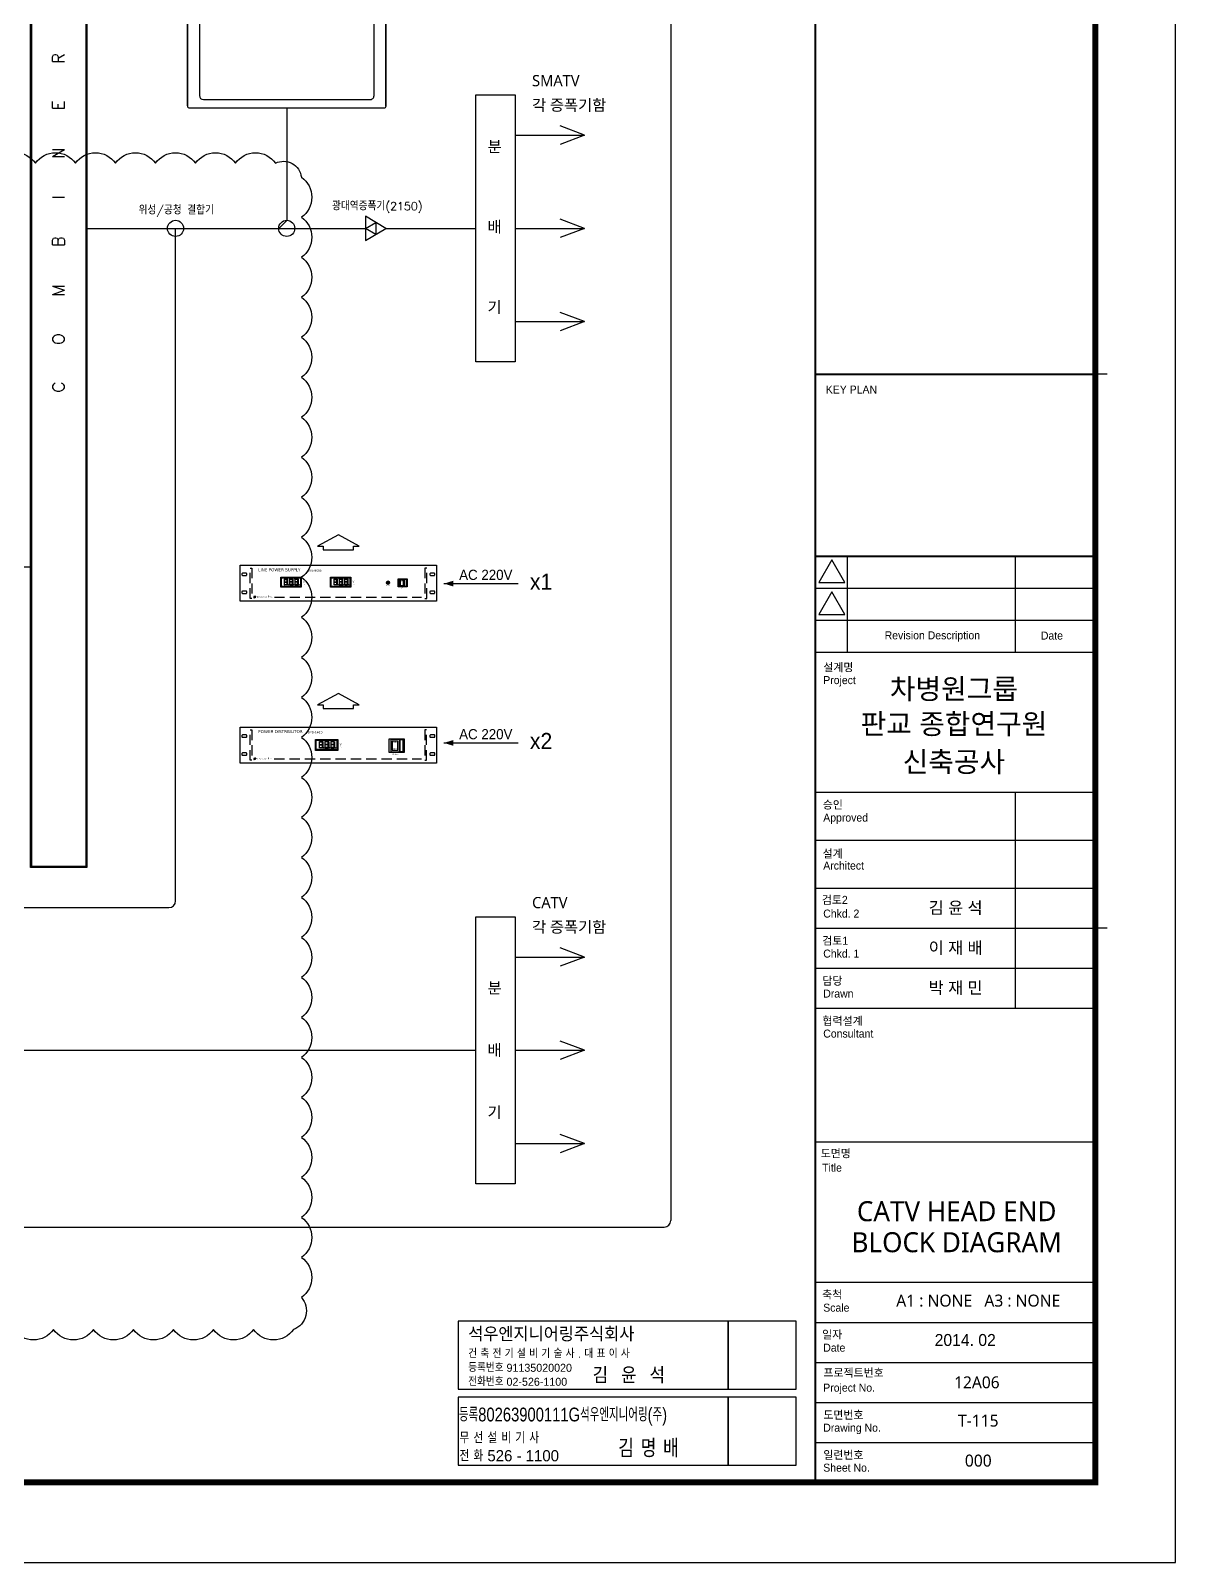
# Model space of a CAD drawing. Header units: millimetres. Extents: x -87 to 210163, y -109 to 148391.
# Drawn here: x 138639 to 210163, y -109 to 95610 of the extents above; entities that cross this region are included whole.
import ezdxf
from ezdxf.enums import TextEntityAlignment as Align

# ---------------------------------------------------------------- set-up
doc = ezdxf.new("R2010")
doc.units = ezdxf.units.MM
doc.header["$LTSCALE"] = 50
doc.header["$MEASUREMENT"] = 0
doc.linetypes.add('DASHED', pattern=[0.75, 0.5, -0.25])
doc.layers.get('0').update_dxf_attribs({"linetype": 'CONTINUOUS'})
for name, color, linetype in [('001dmp-FORM', 253, 'CONTINUOUS'), ('1', 7, 'CONTINUOUS'), ('ARCH', 9, 'CONTINUOUS'), ('E-TEXT-BOX', 7, 'CONTINUOUS'), ('form', 7, 'CONTINUOUS'), ('LINE2', 7, 'DASHED'), ('rev', 7, 'CONTINUOUS'), ('TEXT', 7, 'CONTINUOUS')]:
    doc.layers.add(name, color=color, linetype=linetype)
doc.styles.add('GHM1', font='GEM1', dxfattribs={"bigfont": 'GHM1'})
doc.styles.add('GHS', font='romans.shx', dxfattribs={"bigfont": 'ghs.shx'})
doc.styles.add('GND', font='verdana_0.ttf')
doc.styles.add('JD', font='')
doc.styles.add('sukwoo', font='malgun.ttf')
doc.styles.add('굴림', font='Gulim.ttf')
doc.styles.add('돋움', font='Dotum.ttf')
doc.styles.get('JD').set_extended_font_data('HYgtrE')

# ---------------------------------------------------------------- blocks, each defined once
blk = doc.blocks.new('POWER DISTRBIUTOR')
at = {"layer": 'TEXT', "lineweight": -3}
h = blk.add_hatch(color=254, dxfattribs=at)
edge = h.paths.add_edge_path()
edge.add_line((2131327.9, 1970947.2), (2131326.9, 1970947.2))
edge.add_line((2131326.9, 1970947.2), (2131326.9, 1970946.1))
edge.add_line((2131326.9, 1970946.1), (2131328, 1970946.1))
edge.add_ellipse((2131328, 1970945.8), major_axis=(0.195, 0.195), ratio=1, start_angle=225, end_angle=405, ccw=False)
edge.add_line((2131328, 1970945.5), (2131327.6, 1970945.5))
edge.add_line((2131327.6, 1970945.5), (2131327.6, 1970945.9))
edge.add_line((2131327.6, 1970945.9), (2131327.1, 1970945.9))
edge.add_line((2131327.1, 1970945.9), (2131327.1, 1970944.4))
edge.add_line((2131327.1, 1970944.4), (2131327.9, 1970944.4))
edge.add_ellipse((2131327.9, 1970945.8), major_axis=(1, 1), ratio=1, start_angle=225, end_angle=405)
h = blk.add_hatch(color=254, dxfattribs=at)
edge = h.paths.add_edge_path()
edge.add_ellipse((2131330, 1970947.6), major_axis=(-0.578, 0.578), ratio=1, start_angle=225, end_angle=405)
edge.add_arc((2131330, 1970947.6), 0.817, 180, 360)
h = blk.add_hatch(color=1, dxfattribs=at)
edge = h.paths.add_edge_path()
edge.add_ellipse((2131362.7, 1970948.4), major_axis=(1.19, 0), ratio=0.437659, start_angle=192.1224, end_angle=347.8776, ccw=False)
edge.add_line((2131361.5, 1970948.3), (2131362.7, 1970943.5))
edge.add_line((2131362.7, 1970943.5), (2131363.9, 1970948.3))
edge = h.paths.add_edge_path()
edge.add_ellipse((2131362.7, 1970948.8), major_axis=(1.19, 0), ratio=0.437659, start_angle=0, end_angle=360)
at = {"color": 1, "lineweight": -3}
for p, q in [((2131487.5, 1970980.6), (2131488, 1970981.1)), ((2131487.5, 1970980.6), (2131488, 1970980.1)), ((2131488, 1970980.1), (2131495.2, 1970980.1)), ((2131495.7, 1970980.6), (2131495.2, 1970981.1)), ((2131495.7, 1970980.6), (2131495.2, 1970980.1)), ((2131501.6, 1970980.6), (2131502, 1970981.1)), ((2131501.6, 1970980.6), (2131502, 1970980.1)), ((2131509.3, 1970980.1), (2131502, 1970980.1)), ((2131509.7, 1970980.6), (2131509.3, 1970981.1)), ((2131509.7, 1970980.6), (2131509.3, 1970980.1)), ((2131515.7, 1970980.6), (2131516.2, 1970981.1)), ((2131515.7, 1970980.6), (2131516.2, 1970980.1)), ((2131523.4, 1970980.1), (2131516.2, 1970980.1)), ((2131523.9, 1970980.6), (2131523.4, 1970981.1)), ((2131523.9, 1970980.6), (2131523.4, 1970980.1))]:
    blk.add_line(p, q, dxfattribs=at)
at = {"lineweight": -3}
for points in [[(2131293.9, 1971023.6), (2131773.9, 1971023.6), (2131773.9, 1970935.6), (2131293.9, 1970935.6)], [(2131661.9, 1970963.4), (2131683.2, 1970963.4), (2131683.2, 1970993.4), (2131661.9, 1970993.4)], [(2131665.9, 1970967.5), (2131679.2, 1970967.5), (2131679.2, 1970989.4), (2131665.9, 1970989.4)]]:
    blk.add_lwpolyline(points, close=True, dxfattribs=at)
for points in [[(2131297.6, 1971002.3), (2131297.6, 1971001, 0.414214), (2131299.9, 1970998.7), (2131307.9, 1970998.7, 0.414214), (2131310.2, 1971001), (2131310.2, 1971002.3, 0.414214), (2131307.9, 1971004.6), (2131299.9, 1971004.6, 0.414214)], [(2131757.6, 1971002.3), (2131757.6, 1971001, 0.414214), (2131759.9, 1970998.7), (2131767.9, 1970998.7, 0.414214), (2131770.2, 1971001), (2131770.2, 1971002.3, 0.414214), (2131767.9, 1971004.6), (2131759.9, 1971004.6, 0.414214)], [(2131297.6, 1970958.3), (2131297.6, 1970957, 0.414214), (2131299.9, 1970954.7), (2131307.9, 1970954.7, 0.414214), (2131310.2, 1970957), (2131310.2, 1970958.3, 0.414214), (2131307.9, 1970960.6), (2131299.9, 1970960.6, 0.414214)], [(2131757.6, 1970958.3), (2131757.6, 1970957, 0.414214), (2131759.9, 1970954.7), (2131767.9, 1970954.7, 0.414214), (2131770.2, 1970957), (2131770.2, 1970958.3, 0.414214), (2131767.9, 1970960.6), (2131759.9, 1970960.6, 0.414214)]]:
    blk.add_lwpolyline(points, format="xyb", close=True, dxfattribs=at)
at = {"color": 0, "lineweight": -3}
for points in [[(2131478.2, 1970993.1), (2131532.7, 1970993.1), (2131532.7, 1970966.7), (2131478.2, 1970966.7)], [(2131479.8, 1970991.5), (2131530.4, 1970991.5), (2131530.4, 1970968.7), (2131479.8, 1970968.7)], [(2131658, 1970995), (2131694.9, 1970995), (2131694.9, 1970961.7), (2131658, 1970961.7)], [(2131684.8, 1970993.6), (2131691.3, 1970993.6), (2131691.3, 1970963.3), (2131684.8, 1970963.3)]]:
    blk.add_lwpolyline(points, close=True, dxfattribs=at)
at = {"color": 1, "lineweight": -3}
for points in [[(2131487.1, 1970981.1), (2131487.4, 1970980.8), (2131488, 1970981.4), (2131488, 1970987.5), (2131487.3, 1970988.2), (2131487.1, 1970988)], [(2131487.3, 1970972.9), (2131488, 1970973.6), (2131488, 1970979.8), (2131487.4, 1970980.4), (2131487.1, 1970980.1), (2131487.1, 1970973.2)], [(2131487.5, 1970988.4), (2131488.2, 1970987.7), (2131495.1, 1970987.7), (2131495.8, 1970988.4), (2131495.6, 1970988.6), (2131487.7, 1970988.6)], [(2131488.2, 1970973.5), (2131495.1, 1970973.5), (2131495.8, 1970972.8), (2131495.6, 1970972.6), (2131487.7, 1970972.6), (2131487.5, 1970972.8)], [(2131496.2, 1970988), (2131496.2, 1970981.1), (2131495.9, 1970980.8), (2131495.2, 1970981.4), (2131495.2, 1970987.5), (2131495.9, 1970988.2)], [(2131495.9, 1970972.9), (2131495.2, 1970973.6), (2131495.2, 1970979.8), (2131495.9, 1970980.4), (2131496.2, 1970980.1), (2131496.2, 1970973.2)], [(2131501.1, 1970988), (2131501.1, 1970981.1), (2131501.4, 1970980.8), (2131502, 1970981.4), (2131502, 1970987.5), (2131501.3, 1970988.2)], [(2131501.3, 1970972.9), (2131502, 1970973.6), (2131502, 1970979.8), (2131501.4, 1970980.4), (2131501.1, 1970980.1), (2131501.1, 1970973.2)], [(2131509.8, 1970988.4), (2131509.1, 1970987.7), (2131502.2, 1970987.7), (2131501.5, 1970988.4), (2131501.7, 1970988.6), (2131509.6, 1970988.6)], [(2131509.1, 1970973.5), (2131502.2, 1970973.5), (2131501.5, 1970972.8), (2131501.7, 1970972.6), (2131509.6, 1970972.6), (2131509.8, 1970972.8)], [(2131510.2, 1970981.1), (2131509.9, 1970980.8), (2131509.3, 1970981.4), (2131509.3, 1970987.5), (2131510, 1970988.2), (2131510.2, 1970988)], [(2131510, 1970972.9), (2131509.3, 1970973.6), (2131509.3, 1970979.8), (2131509.9, 1970980.4), (2131510.2, 1970980.1), (2131510.2, 1970973.2)], [(2131515.3, 1970988), (2131515.3, 1970981.1), (2131515.6, 1970980.8), (2131516.2, 1970981.4), (2131516.2, 1970987.5), (2131515.5, 1970988.2)], [(2131515.5, 1970972.9), (2131516.2, 1970973.6), (2131516.2, 1970979.8), (2131515.6, 1970980.4), (2131515.3, 1970980.1), (2131515.3, 1970973.2)], [(2131524, 1970988.4), (2131523.3, 1970987.7), (2131516.4, 1970987.7), (2131515.7, 1970988.4), (2131515.9, 1970988.6), (2131523.8, 1970988.6)], [(2131523.3, 1970973.5), (2131516.4, 1970973.5), (2131515.7, 1970972.8), (2131515.9, 1970972.6), (2131523.8, 1970972.6), (2131524, 1970972.8)], [(2131524.4, 1970981.1), (2131524.1, 1970980.8), (2131523.4, 1970981.4), (2131523.4, 1970987.5), (2131524.1, 1970988.2), (2131524.4, 1970988)], [(2131524.1, 1970972.9), (2131523.4, 1970973.6), (2131523.4, 1970979.8), (2131524.1, 1970980.4), (2131524.4, 1970980.1), (2131524.4, 1970973.2)]]:
    blk.add_lwpolyline(points, close=True, dxfattribs=at)
for points in [[(2131488, 1970981.1), (2131495.2, 1970981.1)], [(2131509.3, 1970981.1), (2131502, 1970981.1)], [(2131523.4, 1970981.1), (2131516.2, 1970981.1)]]:
    blk.add_lwpolyline(points, dxfattribs=at)
for centre in [(2131498, 1970973), (2131512, 1970973), (2131526.2, 1970973)]:
    blk.add_circle(centre, 0.669, dxfattribs=at)
at = {"layer": 'LINE2', "color": 0, "lineweight": -3}
blk.add_line((2131377.2, 1970945.9), (2131737.1, 1970945.9), dxfattribs=at)
for points in [[(2131317.9, 1971016.8), (2131322.1, 1971016.8), (2131322.1, 1970942.5), (2131317.9, 1970942.5)], [(2131749.9, 1971016.8), (2131745.7, 1971016.8), (2131745.7, 1970942.5), (2131749.9, 1970942.5)]]:
    blk.add_lwpolyline(points, close=True, dxfattribs=at)
at = {"layer": 'TEXT', "color": 254, "lineweight": -3}
for p, q in [((2131329.1, 1970947.2), (2131327.9, 1970947.2)), ((2131329.3, 1970946.8), (2131329.3, 1970946.9)), ((2131329.6, 1970945.7), (2131329.6, 1970944.6)), ((2131330, 1970944.4), (2131329.8, 1970944.4)), ((2131330, 1970945.9), (2131330, 1970944.4))]:
    blk.add_line(p, q, dxfattribs=at)
blk.add_lwpolyline([(2131327.1, 1970945.9), (2131327.1, 1970944.4), (2131327.9, 1970944.4, 1), (2131327.9, 1970947.2), (2131326.9, 1970947.2), (2131326.9, 1970946.1), (2131328, 1970946.1, -1), (2131328, 1970945.5), (2131327.6, 1970945.5), (2131327.6, 1970945.9)], format="xyb", close=True, dxfattribs=at)
blk.add_lwpolyline([(2131331.9, 1970947.3), (2131331.8, 1970947.2), (2131331, 1970947.2, 0.613574), (2131330.8, 1970946.9), (2131330.8, 1970946.8, -0.478932), (2131330.1, 1970945.9), (2131330.1, 1970944.4), (2131330.3, 1970944.4, 0.414214), (2131330.5, 1970944.6), (2131330.5, 1970945.7, -0.414214), (2131330.9, 1970946.1), (2131331.6, 1970946.1, 0.414214), (2131331.9, 1970946.3), (2131331.9, 1970947.2), (2131332, 1970947.2)], format="xyb", dxfattribs=at)
blk.add_circle((2131330, 1970947.6), 0.817, dxfattribs=at)
for centre, radius, start, end in [((2131329.1, 1970947), 0.204, 323.8713, 90), ((2131330, 1970946.7), 0.73, 170.1847, 272.5497), ((2131329.2, 1970945.7), 0.384, 0, 62.5007), ((2131329.8, 1970944.6), 0.234, 180, 270)]:
    blk.add_arc(centre, radius, start, end, dxfattribs=at)
blk.add_ellipse((2131332, 1970947.3), major_axis=(0.133, 0.055), ratio=0.777783, start_param=3.935931, end_param=9.621882, dxfattribs=at)
at = {"color": 0, "lineweight": -3, "style": 'GND'}
for s, height, p in [('V', 4.88, (2131537.2, 1970978.9)), ('~', 4.88, (2131537.2, 1970972.9)), ('POWER', 2.89, (2131666.6, 1970956)), ('OFF', 3.61, (2131667.6, 1970968.9)), ('ON', 3.61, (2131669, 1970984.9))]:
    blk.add_text(s, height=height, dxfattribs=at).set_placement(p)
at = {"layer": 'TEXT', "lineweight": -3, "style": 'GND'}
for s, height, p in [('POWER DISTRBIUTOR', 7.316, (2131337.7, 1971009)), ('DPD-140D', 5.07, (2131458.9, 1971008.3)), ('DONG YANG     TEL', 2.882, (2131334.4, 1970944.6))]:
    blk.add_text(s, height=height, dxfattribs=at).set_placement(p)
blk = doc.blocks.new('POWER SUPPLY')
at = {"lineweight": -3}
h = blk.add_hatch(color=256, dxfattribs=at)
edge = h.paths.add_edge_path()
edge.add_line((2132902.8, 1967402.2), (2132902.8, 1967400.4))
edge.add_ellipse((2132902.6, 1967399.4), major_axis=(-0.707, 0.707), ratio=1, start_angle=147.1532, end_angle=302.8468, ccw=False)
edge.add_line((2132902.8, 1967398.4), (2132902.8, 1967396.6))
edge.add_arc((2132902.6, 1967399.4), 2.79, 274.3283, 445.6717)
edge = h.paths.add_edge_path()
edge.add_ellipse((2132902.6, 1967399.4), major_axis=(-1.97, 1.97), ratio=1, start_angle=-40.6717, end_angle=130.6717)
edge.add_line((2132902.4, 1967396.6), (2132902.4, 1967398.4))
edge.add_ellipse((2132902.6, 1967399.4), major_axis=(0.707, 0.707), ratio=1, start_angle=57.1532, end_angle=212.8468, ccw=False)
edge.add_line((2132902.4, 1967400.4), (2132902.4, 1967402.2))
at = {"layer": 'TEXT', "lineweight": -3}
h = blk.add_hatch(color=254, dxfattribs=at)
edge = h.paths.add_edge_path()
edge.add_line((2132575.1, 1967365.7), (2132574.1, 1967365.7))
edge.add_line((2132574.1, 1967365.7), (2132574.1, 1967364.6))
edge.add_line((2132574.1, 1967364.6), (2132575.2, 1967364.6))
edge.add_ellipse((2132575.2, 1967364.3), major_axis=(0.195, 0.195), ratio=1, start_angle=225, end_angle=405, ccw=False)
edge.add_line((2132575.2, 1967364), (2132574.8, 1967364))
edge.add_line((2132574.8, 1967364), (2132574.8, 1967364.5))
edge.add_line((2132574.8, 1967364.5), (2132574.3, 1967364.5))
edge.add_line((2132574.3, 1967364.5), (2132574.3, 1967362.9))
edge.add_line((2132574.3, 1967362.9), (2132575.1, 1967362.9))
edge.add_ellipse((2132575.1, 1967364.3), major_axis=(1, 1), ratio=1, start_angle=225, end_angle=405)
h = blk.add_hatch(color=254, dxfattribs=at)
edge = h.paths.add_edge_path()
edge.add_ellipse((2132577.2, 1967366.1), major_axis=(-0.578, 0.578), ratio=1, start_angle=225, end_angle=405)
edge.add_arc((2132577.2, 1967366.1), 0.817, 180, 360)
h = blk.add_hatch(color=1, dxfattribs=at)
edge = h.paths.add_edge_path()
edge.add_ellipse((2132609.8, 1967367), major_axis=(1.19, 0), ratio=0.437659, start_angle=192.1224, end_angle=347.8776, ccw=False)
edge.add_line((2132608.7, 1967366.9), (2132609.8, 1967362.1))
edge.add_line((2132609.8, 1967362.1), (2132611, 1967366.9))
edge = h.paths.add_edge_path()
edge.add_ellipse((2132609.8, 1967367.4), major_axis=(1.19, 0), ratio=0.437659, start_angle=0, end_angle=360)
at = {"color": 1, "lineweight": -3}
for p, q in [((2132649.1, 1967401.3), (2132649.5, 1967401.8)), ((2132649.1, 1967401.3), (2132649.5, 1967400.9)), ((2132649.5, 1967400.9), (2132656.1, 1967400.9)), ((2132656.5, 1967401.3), (2132656.1, 1967401.8)), ((2132656.5, 1967401.3), (2132656.1, 1967400.9)), ((2132661.9, 1967401.3), (2132662.3, 1967401.8)), ((2132661.9, 1967401.3), (2132662.3, 1967400.9)), ((2132668.9, 1967400.9), (2132662.3, 1967400.9)), ((2132669.3, 1967401.3), (2132668.9, 1967401.8)), ((2132669.3, 1967401.3), (2132668.9, 1967400.9)), ((2132674.8, 1967401.3), (2132675.2, 1967401.8)), ((2132674.8, 1967401.3), (2132675.2, 1967400.9)), ((2132681.8, 1967400.9), (2132675.2, 1967400.9)), ((2132682.2, 1967401.3), (2132681.8, 1967401.8)), ((2132682.2, 1967401.3), (2132681.8, 1967400.9)), ((2132770.5, 1967401.3), (2132770.9, 1967401.8)), ((2132770.5, 1967401.3), (2132770.9, 1967400.9)), ((2132770.9, 1967400.9), (2132777.5, 1967400.9)), ((2132777.9, 1967401.3), (2132777.5, 1967401.8)), ((2132777.9, 1967401.3), (2132777.5, 1967400.9)), ((2132783.3, 1967401.3), (2132783.7, 1967401.8)), ((2132783.3, 1967401.3), (2132783.7, 1967400.9)), ((2132790.3, 1967400.9), (2132783.7, 1967400.9)), ((2132790.7, 1967401.3), (2132790.3, 1967401.8)), ((2132790.7, 1967401.3), (2132790.3, 1967400.9)), ((2132796.2, 1967401.3), (2132796.6, 1967401.8)), ((2132796.2, 1967401.3), (2132796.6, 1967400.9)), ((2132803.2, 1967400.9), (2132796.6, 1967400.9)), ((2132803.6, 1967401.3), (2132803.2, 1967401.8)), ((2132803.6, 1967401.3), (2132803.2, 1967400.9))]:
    blk.add_line(p, q, dxfattribs=at)
at = {"lineweight": -3}
for points in [[(2132541.1, 1967442.2), (2133021.1, 1967442.2), (2133021.1, 1967354.2), (2132541.1, 1967354.2)], [(2132929.6, 1967390.2), (2132942.6, 1967390.2), (2132942.6, 1967408.5), (2132929.6, 1967408.5)], [(2132932, 1967392.7), (2132940.1, 1967392.7), (2132940.1, 1967406), (2132932, 1967406)]]:
    blk.add_lwpolyline(points, close=True, dxfattribs=at)
for points in [[(2132544.8, 1967420.8), (2132544.8, 1967419.5, 0.414214), (2132547.1, 1967417.2), (2132555, 1967417.2, 0.414214), (2132557.3, 1967419.5), (2132557.3, 1967420.8, 0.414214), (2132555, 1967423.1), (2132547.1, 1967423.1, 0.414214)], [(2132902.4, 1967402.2, 0.927173), (2132902.4, 1967396.6), (2132902.4, 1967398.4, -0.807573), (2132902.4, 1967400.4)], [(2132902.8, 1967400.4, -0.807573), (2132902.8, 1967398.4), (2132902.8, 1967396.6, 0.927173), (2132902.8, 1967402.2)], [(2133004.8, 1967420.8), (2133004.8, 1967419.5, 0.414214), (2133007.1, 1967417.2), (2133015, 1967417.2, 0.414214), (2133017.3, 1967419.5), (2133017.3, 1967420.8, 0.414214), (2133015, 1967423.1), (2133007.1, 1967423.1, 0.414214)], [(2132544.8, 1967376.8), (2132544.8, 1967375.5, 0.414214), (2132547.1, 1967373.2), (2132555, 1967373.2, 0.414214), (2132557.3, 1967375.5), (2132557.3, 1967376.8, 0.414214), (2132555, 1967379.1), (2132547.1, 1967379.1, 0.414214)], [(2133004.8, 1967376.8), (2133004.8, 1967375.5, 0.414214), (2133007.1, 1967373.2), (2133015, 1967373.2, 0.414214), (2133017.3, 1967375.5), (2133017.3, 1967376.8, 0.414214), (2133015, 1967379.1), (2133007.1, 1967379.1, 0.414214)]]:
    blk.add_lwpolyline(points, format="xyb", close=True, dxfattribs=at)
at = {"color": 0, "lineweight": -3}
for points in [[(2132640.5, 1967412.8), (2132690.2, 1967412.8), (2132690.2, 1967388.7), (2132640.5, 1967388.7)], [(2132642, 1967411.3), (2132688.1, 1967411.3), (2132688.1, 1967390.5), (2132642, 1967390.5)], [(2132761.9, 1967412.8), (2132811.6, 1967412.8), (2132811.6, 1967388.7), (2132761.9, 1967388.7)], [(2132763.4, 1967411.3), (2132809.5, 1967411.3), (2132809.5, 1967390.5), (2132763.4, 1967390.5)], [(2132927.2, 1967409.4), (2132949.6, 1967409.4), (2132949.6, 1967389.2), (2132927.2, 1967389.2)], [(2132943.5, 1967408.6), (2132947.5, 1967408.6), (2132947.5, 1967390.1), (2132943.5, 1967390.1)]]:
    blk.add_lwpolyline(points, close=True, dxfattribs=at)
at = {"color": 1, "lineweight": -3}
for points in [[(2132648.7, 1967401.8), (2132648.9, 1967401.5), (2132649.5, 1967402.1), (2132649.5, 1967407.7), (2132648.9, 1967408.3), (2132648.7, 1967408.1)], [(2132648.9, 1967394.4), (2132649.5, 1967395), (2132649.5, 1967400.6), (2132648.9, 1967401.2), (2132648.7, 1967400.9), (2132648.7, 1967394.6)], [(2132649, 1967408.5), (2132649.6, 1967407.8), (2132655.9, 1967407.8), (2132656.6, 1967408.5), (2132656.4, 1967408.7), (2132649.2, 1967408.7)], [(2132649.6, 1967394.9), (2132655.9, 1967394.9), (2132656.6, 1967394.2), (2132656.4, 1967394), (2132649.2, 1967394), (2132649, 1967394.2)], [(2132656.9, 1967408.1), (2132656.9, 1967401.8), (2132656.7, 1967401.5), (2132656.1, 1967402.1), (2132656.1, 1967407.7), (2132656.7, 1967408.3)], [(2132656.7, 1967394.4), (2132656.1, 1967395), (2132656.1, 1967400.6), (2132656.7, 1967401.2), (2132656.9, 1967400.9), (2132656.9, 1967394.6)], [(2132661.4, 1967408.1), (2132661.4, 1967401.8), (2132661.7, 1967401.5), (2132662.3, 1967402.1), (2132662.3, 1967407.7), (2132661.6, 1967408.3)], [(2132661.6, 1967394.4), (2132662.3, 1967395), (2132662.3, 1967400.6), (2132661.7, 1967401.2), (2132661.4, 1967400.9), (2132661.4, 1967394.6)], [(2132669.4, 1967408.5), (2132668.7, 1967407.8), (2132662.4, 1967407.8), (2132661.8, 1967408.5), (2132662, 1967408.7), (2132669.2, 1967408.7)], [(2132668.7, 1967394.9), (2132662.4, 1967394.9), (2132661.8, 1967394.2), (2132662, 1967394), (2132669.2, 1967394), (2132669.4, 1967394.2)], [(2132669.7, 1967401.8), (2132669.4, 1967401.5), (2132668.9, 1967402.1), (2132668.9, 1967407.7), (2132669.5, 1967408.3), (2132669.7, 1967408.1)], [(2132669.5, 1967394.4), (2132668.9, 1967395), (2132668.9, 1967400.6), (2132669.4, 1967401.2), (2132669.7, 1967400.9), (2132669.7, 1967394.6)], [(2132674.4, 1967408.1), (2132674.4, 1967401.8), (2132674.6, 1967401.5), (2132675.2, 1967402.1), (2132675.2, 1967407.7), (2132674.6, 1967408.3)], [(2132674.6, 1967394.4), (2132675.2, 1967395), (2132675.2, 1967400.6), (2132674.6, 1967401.2), (2132674.4, 1967400.9), (2132674.4, 1967394.6)], [(2132682.3, 1967408.5), (2132681.6, 1967407.8), (2132675.4, 1967407.8), (2132674.7, 1967408.5), (2132674.9, 1967408.7), (2132682.1, 1967408.7)], [(2132681.6, 1967394.9), (2132675.4, 1967394.9), (2132674.7, 1967394.2), (2132674.9, 1967394), (2132682.1, 1967394), (2132682.3, 1967394.2)], [(2132682.6, 1967401.8), (2132682.4, 1967401.5), (2132681.8, 1967402.1), (2132681.8, 1967407.7), (2132682.4, 1967408.3), (2132682.6, 1967408.1)], [(2132682.4, 1967394.4), (2132681.8, 1967395), (2132681.8, 1967400.6), (2132682.4, 1967401.2), (2132682.6, 1967400.9), (2132682.6, 1967394.6)], [(2132770.1, 1967401.8), (2132770.3, 1967401.5), (2132770.9, 1967402.1), (2132770.9, 1967407.7), (2132770.3, 1967408.3), (2132770.1, 1967408.1)], [(2132770.3, 1967394.4), (2132770.9, 1967395), (2132770.9, 1967400.6), (2132770.3, 1967401.2), (2132770.1, 1967400.9), (2132770.1, 1967394.6)], [(2132770.4, 1967408.5), (2132771.1, 1967407.8), (2132777.3, 1967407.8), (2132778, 1967408.5), (2132777.8, 1967408.7), (2132770.6, 1967408.7)], [(2132771.1, 1967394.9), (2132777.3, 1967394.9), (2132778, 1967394.2), (2132777.8, 1967394), (2132770.6, 1967394), (2132770.4, 1967394.2)], [(2132778.3, 1967408.1), (2132778.3, 1967401.8), (2132778.1, 1967401.5), (2132777.5, 1967402.1), (2132777.5, 1967407.7), (2132778.1, 1967408.3)], [(2132778.1, 1967394.4), (2132777.5, 1967395), (2132777.5, 1967400.6), (2132778.1, 1967401.2), (2132778.3, 1967400.9), (2132778.3, 1967394.6)], [(2132782.8, 1967408.1), (2132782.8, 1967401.8), (2132783.1, 1967401.5), (2132783.7, 1967402.1), (2132783.7, 1967407.7), (2132783, 1967408.3)], [(2132783, 1967394.4), (2132783.7, 1967395), (2132783.7, 1967400.6), (2132783.1, 1967401.2), (2132782.8, 1967400.9), (2132782.8, 1967394.6)], [(2132790.8, 1967408.5), (2132790.1, 1967407.8), (2132783.8, 1967407.8), (2132783.2, 1967408.5), (2132783.4, 1967408.7), (2132790.6, 1967408.7)], [(2132790.1, 1967394.9), (2132783.8, 1967394.9), (2132783.2, 1967394.2), (2132783.4, 1967394), (2132790.6, 1967394), (2132790.8, 1967394.2)], [(2132791.1, 1967401.8), (2132790.8, 1967401.5), (2132790.3, 1967402.1), (2132790.3, 1967407.7), (2132790.9, 1967408.3), (2132791.1, 1967408.1)], [(2132790.9, 1967394.4), (2132790.3, 1967395), (2132790.3, 1967400.6), (2132790.8, 1967401.2), (2132791.1, 1967400.9), (2132791.1, 1967394.6)], [(2132795.8, 1967408.1), (2132795.8, 1967401.8), (2132796, 1967401.5), (2132796.6, 1967402.1), (2132796.6, 1967407.7), (2132796, 1967408.3)], [(2132796, 1967394.4), (2132796.6, 1967395), (2132796.6, 1967400.6), (2132796, 1967401.2), (2132795.8, 1967400.9), (2132795.8, 1967394.6)], [(2132803.7, 1967408.5), (2132803, 1967407.8), (2132796.8, 1967407.8), (2132796.1, 1967408.5), (2132796.3, 1967408.7), (2132803.5, 1967408.7)], [(2132803, 1967394.9), (2132796.8, 1967394.9), (2132796.1, 1967394.2), (2132796.3, 1967394), (2132803.5, 1967394), (2132803.7, 1967394.2)], [(2132804, 1967401.8), (2132803.8, 1967401.5), (2132803.2, 1967402.1), (2132803.2, 1967407.7), (2132803.8, 1967408.3), (2132804, 1967408.1)], [(2132803.8, 1967394.4), (2132803.2, 1967395), (2132803.2, 1967400.6), (2132803.8, 1967401.2), (2132804, 1967400.9), (2132804, 1967394.6)]]:
    blk.add_lwpolyline(points, close=True, dxfattribs=at)
for points in [[(2132649.5, 1967401.8), (2132656.1, 1967401.8)], [(2132668.9, 1967401.8), (2132662.3, 1967401.8)], [(2132681.8, 1967401.8), (2132675.2, 1967401.8)], [(2132770.9, 1967401.8), (2132777.5, 1967401.8)], [(2132790.3, 1967401.8), (2132783.7, 1967401.8)], [(2132803.2, 1967401.8), (2132796.6, 1967401.8)]]:
    blk.add_lwpolyline(points, dxfattribs=at)
for centre in [(2132658.6, 1967394.5), (2132671.4, 1967394.5), (2132684.3, 1967394.5), (2132780, 1967394.5), (2132792.8, 1967394.5), (2132805.7, 1967394.5)]:
    blk.add_circle(centre, 0.61, dxfattribs=at)
at = {"lineweight": -3}
blk.add_circle((2132902.6, 1967399.4), 3.89, dxfattribs=at)
at = {"layer": 'LINE2', "color": 0, "lineweight": -3}
blk.add_line((2132624.4, 1967364.5), (2132984.2, 1967364.5), dxfattribs=at)
for points in [[(2132565, 1967435.3), (2132569.2, 1967435.3), (2132569.2, 1967361), (2132565, 1967361)], [(2132997.1, 1967435.3), (2132992.9, 1967435.3), (2132992.9, 1967361), (2132997.1, 1967361)]]:
    blk.add_lwpolyline(points, close=True, dxfattribs=at)
at = {"layer": 'TEXT', "color": 254, "lineweight": -3}
for p, q in [((2132576.2, 1967365.7), (2132575.1, 1967365.7)), ((2132576.4, 1967365.3), (2132576.4, 1967365.4)), ((2132576.7, 1967364.2), (2132576.7, 1967363.1)), ((2132577.1, 1967362.9), (2132576.9, 1967362.9)), ((2132577.1, 1967364.5), (2132577.1, 1967362.9))]:
    blk.add_line(p, q, dxfattribs=at)
blk.add_lwpolyline([(2132574.3, 1967364.5), (2132574.3, 1967362.9), (2132575.1, 1967362.9, 1), (2132575.1, 1967365.7), (2132574.1, 1967365.7), (2132574.1, 1967364.6), (2132575.2, 1967364.6, -1), (2132575.2, 1967364), (2132574.8, 1967364), (2132574.8, 1967364.5)], format="xyb", close=True, dxfattribs=at)
blk.add_lwpolyline([(2132579.1, 1967365.8), (2132578.9, 1967365.7), (2132578.1, 1967365.7, 0.613574), (2132578, 1967365.4), (2132578, 1967365.3, -0.478932), (2132577.2, 1967364.5), (2132577.2, 1967362.9), (2132577.4, 1967362.9, 0.414214), (2132577.7, 1967363.1), (2132577.7, 1967364.2, -0.414214), (2132578.1, 1967364.6), (2132578.8, 1967364.6, 0.414214), (2132579, 1967364.8), (2132579, 1967365.7), (2132579.1, 1967365.8)], format="xyb", dxfattribs=at)
blk.add_circle((2132577.2, 1967366.1), 0.817, dxfattribs=at)
for centre, radius, start, end in [((2132576.2, 1967365.5), 0.204, 323.8713, 90), ((2132577.1, 1967365.2), 0.73, 170.1847, 272.5497), ((2132576.3, 1967364.2), 0.384, 0, 62.5007), ((2132576.9, 1967363.1), 0.234, 180, 270)]:
    blk.add_arc(centre, radius, start, end, dxfattribs=at)
blk.add_ellipse((2132579.2, 1967365.9), major_axis=(0.133, 0.055), ratio=0.777783, start_param=3.935931, end_param=9.621882, dxfattribs=at)
at = {"color": 0, "lineweight": -3, "style": 'GND'}
for s, height, p in [('A', 4.44, (2132694.4, 1967399.8)), ('~', 4.44, (2132694.4, 1967394.4)), ('V', 4.44, (2132815.8, 1967399.8)), ('~', 4.44, (2132815.8, 1967394.4)), ('OUT 10A', 1.75, (2132897.1, 1967392.6)), ('FUSE', 1.75, (2132899.6, 1967404.5)), ('OFF', 2.19, (2132933.1, 1967393.6)), ('ON', 2.19, (2132933.9, 1967403.3)), ('POWER', 1.75, (2132932.5, 1967385.7))]:
    blk.add_text(s, height=height, dxfattribs=at).set_placement(p)
at = {"layer": 'TEXT', "lineweight": -3, "style": 'GND'}
for s, height, p in [('LINE POWER SUPPLY', 7.316, (2132584.9, 1967427.5)), ('DPS-900S', 5.07, (2132706, 1967426.8)), ('DONG YANG     TEL', 2.882, (2132581.6, 1967363.1))]:
    blk.add_text(s, height=height, dxfattribs=at).set_placement(p)
blk = doc.blocks.new('모니터 19')
at = {"layer": 'ARCH', "color": 0, "lineweight": -3}
for p, q in [((2125268.2, 1951284.9), (2124903.1, 1951284.9)), ((2124891.4, 1951273.2), (2124891.4, 1950957.9)), ((2124891.4, 1951273.2), (2124891.4, 1950957.9)), ((2124891.4, 1950957.9), (2124891.4, 1951273.2)), ((2124914.8, 1951253.6), (2124914.8, 1950978.1)), ((2125248.7, 1951261.5), (2124922.6, 1951261.5)), ((2125256.5, 1950978.1), (2125256.5, 1951253.6)), ((2125279.9, 1951273.2), (2125279.9, 1950957.9)), ((2125279.9, 1950957.9), (2125279.9, 1951273.2)), ((2124895.3, 1950954), (2124916.2, 1950954)), ((2124916.2, 1950954), (2125255.1, 1950954)), ((2124922.6, 1950970.3), (2125248.7, 1950970.3)), ((2125255.1, 1950954), (2125276, 1950954))]:
    blk.add_line(p, q, dxfattribs=at)
for centre, major_axis, start_param, end_param in [((2124903.1, 1951273.2), (-8.28, 8.28), -0.785398, 0.785398), ((2125268.2, 1951273.2), (8.28, 8.28), 5.497787, 7.068583), ((2124922.6, 1951253.6), (-5.52, 5.52), -0.785398, 0.785398), ((2125248.7, 1951253.6), (5.52, 5.52), 5.497787, 7.068583), ((2124922.6, 1950978.1), (-5.52, 5.52), 0.785398, 2.356194), ((2125248.7, 1950978.1), (-5.52, 5.52), 2.356194, 3.926991), ((2124895.3, 1950957.9), (-2.79, 2.79), 0.785398, 2.356194), ((2125276, 1950957.9), (2.79, 2.79), 3.926991, 5.497787)]:
    blk.add_ellipse(centre, major_axis=major_axis, ratio=1, start_param=start_param, end_param=end_param, dxfattribs=at)
at = {"layer": 'ARCH', "color": 0, "lineweight": -3, "style": 'GHS', "width": 1}
blk.add_text('LED 19"', height=33.89, dxfattribs=at).set_placement((2125048.4, 1951187.8))
blk = doc.blocks.new('FORM_ELEC_SUKWOO$0$')
at = {"layer": '001dmp-FORM'}
for p, q in [((158458, 57114), (157881, 57114)), ((145846, 47108), (145221, 48188)), ((145959, 48364), (145959, 43749)), ((154035, 48364), (154035, 43749)), ((144420, 46826), (157881, 46826)), ((144596, 47108), (145846, 47108)), ((145846, 45570), (145221, 46650)), ((144420, 45288), (157881, 45288)), ((144596, 45570), (145846, 45570)), ((144420, 43749), (157881, 43749)), ((144420, 37018), (157881, 37018)), ((154035, 37018), (154035, 26634)), ((144420, 34711), (157881, 34711)), ((144420, 32403), (157881, 32403)), ((144420, 30480), (157881, 30480)), ((158458, 30480), (157881, 30480)), ((144420, 28557), (157881, 28557)), ((144420, 26634), (157881, 26634)), ((157881, 20192), (144420, 20192)), ((144420, 13461), (157881, 13461)), ((144420, 11538), (157881, 11538)), ((144420, 9615), (157881, 9615)), ((144420, 7692), (157881, 7692)), ((144420, 5769), (157881, 5769))]:
    blk.add_line(p, q, dxfattribs=at)
at = {"layer": '001dmp-FORM', "color": 30}
blk.add_lwpolyline([(161727, 114228), (0, 114228), (0, 0), (161727, 0)], close=True, dxfattribs=at)
at = {"layer": '001dmp-FORM', "const_width": 288}
blk.add_lwpolyline([(5769, 3846), (5769, 110382), (157881, 110382), (157881, 3846)], close=True, dxfattribs=at)
at = {"layer": '001dmp-FORM', "const_width": 96.2}
for points in [[(144420, 3846), (144420, 110382)], [(144420, 57114), (157881, 57114)], [(144420, 48364), (157881, 48364)]]:
    blk.add_lwpolyline(points, dxfattribs=at)
at = {"layer": '001dmp-FORM'}
for points in [[(145221, 48188), (144596, 47108)], [(145221, 46650), (144596, 45570)]]:
    blk.add_lwpolyline(points, dxfattribs=at)
at = {"layer": '001dmp-FORM', "color": 3, "linetype": 'Continuous', "style": '돋움'}
for s, p in [('KEY PLAN', (144929, 56186)), ('승인', (144781, 36229)), ('설계', (144775, 33876)), ('검토2', (144737, 31652)), ('검토1', (144755, 29688)), ('담당', (144767, 27761)), ('협력설계', (144767, 25838)), ('도면명', (144683, 19468)), ('축척', (144750, 12681)), ('일자', (144750, 10758)), ('프로젝트번호', (144814, 8925)), ('도면번호', (144810, 6895)), ('일련번호', (144810, 4972))]:
    blk.add_text(s, height=384.6, dxfattribs=at).set_placement(p)
for s, height, p in [('Revision Description', 384.61, (150049, 44563)), ('Date', 384.6, (155796, 44550))]:
    blk.add_text(s, height=height, dxfattribs=at).set_placement(p, align=Align.MIDDLE_CENTER)
for s, height, p in [('설계명', 384.6, (144805, 43024)), ('Project', 384.6, (144805, 42409)), ('Approved', 384.6, (144805, 35801)), ('Architect', 384.6, (144805, 33494)), ('Chkd. 2', 384.6, (144805, 31187)), ('Chkd. 1', 384.6, (144805, 29264)), ('Drawn', 384.6, (144805, 27341)), ('Consultant', 384.6, (144805, 25418)), ('Title', 384.6, (144751, 18974)), ('Scale', 384.6, (144805, 12243)), ('Date', 384.6, (144805, 10320)), ('Project No.', 384.61, (144805, 8397)), ('Drawing No.', 384.61, (144805, 6474)), ('Sheet No.', 384.6, (144805, 4551))]:
    blk.add_text(s, height=height, dxfattribs=at).set_placement(p, align=Align.MIDDLE_LEFT)
at = {"layer": '001dmp-FORM', "color": 3, "style": '돋움'}
for s, p in [('차병원그룹', (151086, 41999)), ('판교 종합연구원', (151086, 40320)), ('신축공사', (151086, 38495))]:
    blk.add_text(s, height=980.7, dxfattribs=at).set_placement(p, align=Align.MIDDLE)
at = {"layer": '001dmp-FORM', "style": '돋움'}
for s, p in [('김 윤 석', (151167, 31468)), ('이 재 배', (151167, 29545)), ('박 재 민', (151167, 27622))]:
    blk.add_text(s, height=576.9, rotation=0.00002, dxfattribs=at).set_placement(p, align=Align.MIDDLE_CENTER)
at = {"layer": '001dmp-FORM', "color": 3, "style": '돋움'}
blk.add_text('2014. 02', height=576.9, rotation=0.00002, dxfattribs=at).set_placement((151629, 10689), align=Align.MIDDLE_CENTER)
blk = doc.blocks.new('FORM_ELEC_SUKWOO')
at = {"layer": '001dmp-FORM'}
blk.add_blockref('FORM_ELEC_SUKWOO$0$', (12, -1), dxfattribs=at)
blk = doc.blocks.new('A$C5DED600C')
at = {"layer": 'form', "color": 1}
blk.add_lwpolyline([(0, 0), (67.5, 0), (67.5, 17), (0, 17)], close=True, dxfattribs=at)
at = {"layer": 'form', "color": 7, "style": 'GHM1'}
for s, height, width, p in [('석우엔지니어링주식회사', 3.6, 1.2, (2.51, 11.96)), ('건 축 전 기 설 비 기 술 사 . 대 표 이 사', 2, 1.1, (2.51, 7.88)), ('김  윤  석', 4, 1.1, (33.61, 1.5))]:
    blk.add_text(s, height=height, dxfattribs=dict(at, width=width)).set_placement(p)
for s, p in [('등록번호 91135020020', (2.51, 4.38)), ('전화번호 02-526-1100', (2.51, 0.88))]:
    blk.add_text(s, height=2, dxfattribs=at).set_placement(p)
blk = doc.blocks.new('A$C4B1C78CA')
at = {"color": 1}
blk.add_lwpolyline([(0, -17), (67.5, -17), (67.5, 0), (0, 0)], close=True, dxfattribs=at)
at = {"layer": 'form', "color": 1}
blk.add_lwpolyline([(67.5, -17), (84.5, -17), (84.5, 0), (67.5, 0)], close=True, dxfattribs=at)
blk.add_lwpolyline([(67.5, -17), (84.5, -17), (84.5, 0), (67.5, 0)], close=True, dxfattribs=at)
at = {"color": 7, "style": 'GHM1', "width": 0.8}
blk.add_text('등록80263900111G석우엔지니어링(주)', height=3.45, dxfattribs=at).set_placement((0.19, -6.03))
at = {"color": 7, "style": 'GHM1'}
for s, height, p in [('무 선 설 비 기 사', 2.8, (0.33, -11.5)), ('김 명 배', 4.5, (40.01, -15)), ('전 화 526 - 1100', 2.8, (0.33, -16))]:
    blk.add_text(s, height=height, dxfattribs=at).set_placement(p)

msp = doc.modelspace()

# ---------------------------------------------------------------- linework, layer by layer
at = {"color": 0, "lineweight": -3}
for p, q in [((164466, 61054), (169098, 61054)), ((164466, 51099), (169098, 51099))]:
    msp.add_line(p, q, dxfattribs=at)
at = {"color": 1, "linetype": 'Continuous'}
msp.add_line((105131, 31889), (166457, 31889), dxfattribs=at)
msp.add_lwpolyline([(166457, 91597), (168906, 91597), (168906, 74908), (166457, 74908)], close=True)
for points in [[(168906, 89081), (171123, 89081)], [(168906, 89081), (173243, 89081)], [(168906, 83253), (173243, 83253)], [(168906, 77424), (171123, 77424)], [(168906, 77424), (173243, 77424)]]:
    msp.add_lwpolyline(points)
at = {"color": 0, "lineweight": -3}
for points in [[(156918, 63161), (158816, 63161), (158816, 63396), (159169, 63396), (157867, 64103), (156565, 63396), (156918, 63396)], [(156918, 53245), (158816, 53245), (158816, 53480), (159169, 53480), (157867, 54186), (156565, 53480), (156918, 53480)]]:
    msp.add_lwpolyline(points, close=True, dxfattribs=at)
for points in [[(164466, 61054, 0, 356, 0), (165042, 61054, 356, 356, 0)], [(164466, 51099, 0, 356, 0), (165042, 51099, 356, 356, 0)]]:
    msp.add_lwpolyline(points, format="xyseb", dxfattribs=at)
at = {"color": 1}
msp.add_lwpolyline([(166457, 40234), (168906, 40234), (168906, 23545), (166457, 23545)], close=True, dxfattribs=at)
for points in [[(168906, 37718), (173243, 37718)], [(168906, 31889), (173243, 31889)], [(168906, 26061), (171123, 26061)], [(168906, 26061), (173243, 26061)]]:
    msp.add_lwpolyline(points, dxfattribs=at)
at = {"layer": '1'}
for p, q in [((173243, 89081), (171728, 89658)), ((173243, 89081), (171728, 88504)), ((173243, 83253), (171728, 83830)), ((173243, 83253), (171728, 82675)), ((173243, 77424), (171728, 78001)), ((173243, 77424), (171728, 76847))]:
    msp.add_line(p, q, dxfattribs=at)
at = {"layer": '1', "color": 1}
for p, q in [((173243, 37718), (171728, 38295)), ((173243, 37718), (171728, 37140)), ((173243, 31889), (171728, 32466)), ((173243, 31889), (171728, 31312)), ((173243, 26061), (171728, 26638)), ((173243, 26061), (171728, 25484))]:
    msp.add_line(p, q, dxfattribs=at)
at = {"layer": 'E-TEXT-BOX', "color": 1, "lineweight": -3}
for p, q in [((178638, 136039), (178638, 21260)), ((154641, 90778), (154641, 83755)), ((154138, 83253), (154641, 83755)), ((154138, 83253), (154641, 83755)), ((142083, 83253), (159570, 83253)), ((147693, 41222), (147693, 83253)), ((160826, 83253), (166457, 83253)), ((135372, 62106), (138639, 62106)), ((73349, 40805), (147276, 40805)), ((82224, 20842), (178221, 20842))]:
    msp.add_line(p, q, dxfattribs=at)
for points in [[(138639, 128769), (142159, 128769), (142159, 43307), (138639, 43307)], [(138715, 128693), (142083, 128693), (142083, 43383), (138715, 43383)]]:
    msp.add_lwpolyline(points, close=True, dxfattribs=at)
for points in [[(159570, 84007), (159570, 82498), (160826, 83253), (159570, 84007)], [(160198, 83630), (160198, 82876), (159570, 83253), (160198, 83630)]]:
    msp.add_lwpolyline(points, dxfattribs=at)
for centre in [(147693, 83253), (154641, 83253)]:
    msp.add_circle(centre, 503, dxfattribs=at)
for centre in [(147276, 41222), (178221, 21260)]:
    msp.add_arc(centre, 418, 270, 0, dxfattribs=at)
at = {"layer": 'form', "color": 1}
for points in [[(182226, 10706), (186476, 10706), (186476, 14956), (182226, 14956)], [(182226, 5956), (186476, 5956), (186476, 10206), (182226, 10206)], [(182226, 5956), (186476, 5956), (186476, 10206), (182226, 10206)]]:
    msp.add_lwpolyline(points, close=True, dxfattribs=at)
at = {"layer": 'rev', "color": 4}
msp.add_lwpolyline([(136437, 87328, -0.520567), (138937, 87328, -0.520567), (141437, 87328, -0.520567), (143937, 87328, -0.520567), (146437, 87328, -0.520567), (148937, 87328, -0.520567), (151437, 87328, -0.520567), (153937, 87328, -0.520567), (155555, 86447, -0.520567), (155555, 83947, -0.520567), (155555, 81447, -0.520567), (155555, 78947, -0.520567), (155555, 76447, -0.520567), (155555, 73947, -0.520567), (155555, 71447, -0.520567), (155555, 68947, -0.520567), (155555, 66447, -0.520567), (155555, 63947, -0.520567), (155555, 61447, -0.520567), (155555, 58947, -0.520567), (155555, 56447, -0.520567), (155555, 53947, -0.520567), (155555, 51447, -0.520567), (155555, 48947, -0.520567), (155555, 46447, -0.520567), (155555, 43947, -0.520567), (155555, 41447, -0.520567), (155555, 38947, -0.520567), (155555, 36447, -0.520567), (155555, 33947, -0.520567), (155555, 31447, -0.520567), (155555, 28947, -0.520567), (155555, 26447, -0.520567), (155555, 23947, -0.520567), (155555, 21447, -0.520567), (155555, 18947, -0.520567), (155555, 16447, -0.520567), (155064, 14438, -0.520567), (152564, 14438, -0.520567), (150064, 14438, -0.520567), (147564, 14438, -0.520567), (145064, 14438, -0.520567), (142564, 14438, -0.520567), (140064, 14438, -0.520567), (137564, 14438, -0.520567)], format="xyb", dxfattribs=at)

# ---------------------------------------------------------------- block references
at = {"color": 4, "xscale": 1.300026812119367, "yscale": 1.300026812119367, "zscale": 1.300026812119367}
msp.add_blockref('FORM_ELEC_SUKWOO', (-103, -108), dxfattribs=at)
at = {"lineweight": -3}
for name, p, xscale, yscale, zscale in [('모니터 19', (-67678093, -62183674), 31.92000000178814, 31.92000000178814, 31.92000000178814), ('POWER SUPPLY', (-54304830, -50178405), 25.53600001037119, 25.53600001037119, 25.53600001037119), ('POWER DISTRBIUTOR', (-54272983, -50279973), 25.53600001037119, 25.53600001037119, 25.53600001037119)]:
    msp.add_blockref(name, p, dxfattribs=dict(at, xscale=xscale, yscale=yscale, zscale=zscale))
at = {"color": 2, "linetype": 'Continuous', "xscale": 249.9999999999893, "yscale": 249.9999999999893, "zscale": 249.9999999999893}
msp.add_blockref('A$C4B1C78CA', (165351, 10206), dxfattribs=at)
at = {"layer": 'form', "color": 3, "xscale": 249.9999999999893, "yscale": 249.9999999999893, "zscale": 249.9999999999893}
msp.add_blockref('A$C5DED600C', (165351, 10706), dxfattribs=at)

# ---------------------------------------------------------------- texts
at = {"style": 'sukwoo'}
for s, height, p in [('SMATV', 700.8, (169970, 92134)), ('각 증폭기함', 700.8, (169970, 90607)), ('분', 701, (167187, 88014)), ('배', 701, (167187, 82997)), ('기', 701, (167187, 77979))]:
    msp.add_text(s, height=height, dxfattribs=at).set_placement(p)
at = {"color": 0, "lineweight": -3, "style": '굴림'}
for p in [(165416, 61284), (165416, 51328)]:
    msp.add_text('AC 220V', height=635.4, dxfattribs=at).set_placement(p)
at = {"color": 1, "style": 'sukwoo'}
for s, height, p in [('CATV', 700.8, (169970, 40771)), ('각 증폭기함', 700.8, (169970, 39244)), ('분', 701, (167187, 35439)), ('배', 701, (167187, 31552)), ('기', 701, (167187, 27665))]:
    msp.add_text(s, height=height, dxfattribs=at).set_placement(p)
at = {"color": 0, "lineweight": -3, "char_height": 1011.2, "width": 5569.59, "attachment_point": 1, "style": 'JD'}
for s, insert in [('x1', (169833, 61680)), ('x2', (169833, 51724))]:
    msp.add_mtext(s, dxfattribs=dict(at, insert=insert))
at = {"layer": '001dmp-FORM', "color": 3, "style": 'sukwoo'}
for s, height, p in [('CATV HEAD END', 1250, (196500, 21835)), ('BLOCK DIAGRAM', 1250, (196500, 19896)), ('A1 : NONE   A3 : NONE', 750, (197848, 16250)), ('12A06', 745.8, (197761, 11141)), ('T-115', 750, (197848, 8750)), ('000', 750, (197848, 6250))]:
    msp.add_text(s, height=height, rotation=0.00002, dxfattribs=at).set_placement(p, align=Align.MIDDLE_CENTER)
at = {"layer": 'E-TEXT-BOX', "color": 1, "lineweight": -3, "style": 'GHS'}
msp.add_text('C    O    M    B    I    N    E    R', height=754.13, rotation=90, dxfattribs=at).set_placement((140378, 83607), align=Align.MIDDLE)
for s, height, p in [('위성/공청 결합기', 502.8, (147736, 84370)), ('광대역증폭기(2150)', 502.75, (160299, 84621))]:
    msp.add_text(s, height=height, dxfattribs=at).set_placement(p, align=Align.MIDDLE)

doc.saveas('drawing.dxf')
